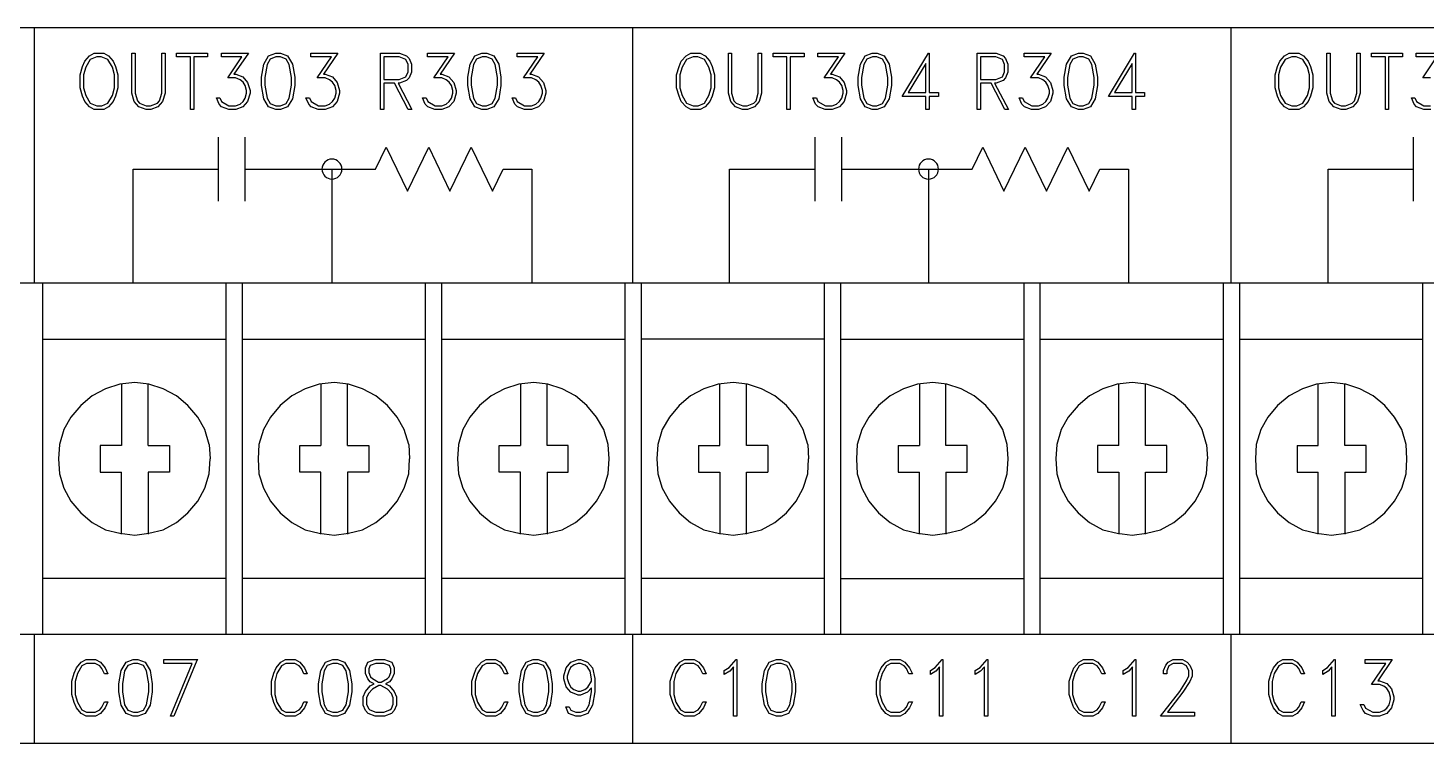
# Model space of a CAD drawing. Extents: x 3.4 to 20.6, y 5.2 to 12.5.
# Drawn here: x 6.324 to 8.953, y 7.528 to 8.871 of the extents above; entities that cross this region are included whole.
import ezdxf

# ---------------------------------------------------------------- set-up
doc = ezdxf.new("R2010")
doc.units = 0
doc.header["$MEASUREMENT"] = 0
doc.layers.get('0').update_dxf_attribs({"linetype": 'CONTINUOUS'})

msp = doc.modelspace()

# ---------------------------------------------------------------- linework, layer by layer
for points in [[(9.1059, 8.8712), (8.5867, 8.8712), (8.0674, 8.8712), (7.8098, 8.8712), (7.5545, 8.8712), (7.3024, 8.8712), (7.1778, 8.8712), (7.0543, 8.8712), (6.932, 8.8712), (6.811, 8.8712), (6.6913, 8.8712), (6.5732, 8.8712), (6.4566, 8.8712), (6.3417, 8.8712), (6.2286, 8.8712)], [(6.3362, 8.3917), (6.3362, 8.8712)], [(7.4612, 8.3917), (7.4612, 8.8712)], [(8.5862, 8.3917), (8.5862, 8.8712)], [(6.4933, 8.7584), (6.4888, 8.7433), (6.4845, 8.7331), (6.4756, 8.723), (6.4666, 8.7179), (6.4488, 8.7179), (6.4398, 8.723), (6.4309, 8.7331), (6.4266, 8.7433), (6.4222, 8.7584), (6.4222, 8.7834), (6.4266, 8.7985), (6.4309, 8.8087), (6.4398, 8.8188), (6.4488, 8.8239), (6.4666, 8.8239), (6.4756, 8.8188), (6.4845, 8.8087), (6.4888, 8.7985), (6.4933, 8.7834), (6.4933, 8.7584)], [(6.487, 8.7587), (6.487, 8.7831), (6.4829, 8.7975), (6.4744, 8.8119), (6.4619, 8.8168), (6.4535, 8.8168), (6.441, 8.8119), (6.4327, 8.7975), (6.4284, 8.7831), (6.4284, 8.7587), (6.4327, 8.7443), (6.441, 8.7299), (6.4535, 8.725), (6.463, 8.725), (6.4744, 8.7299), (6.4829, 8.7443), (6.487, 8.7587)], [(6.5819, 8.7485), (6.5774, 8.7332), (6.5684, 8.723), (6.5551, 8.7179), (6.5462, 8.7179), (6.5328, 8.723), (6.5238, 8.7332), (6.5194, 8.7485), (6.5194, 8.8239), (6.5256, 8.8239), (6.5256, 8.7488), (6.5299, 8.7344), (6.5338, 8.7299), (6.5464, 8.725), (6.5548, 8.725), (6.5674, 8.7299), (6.5714, 8.7344), (6.5756, 8.7488), (6.5756, 8.8239), (6.5819, 8.8239), (6.5819, 8.7485)], [(6.6617, 8.8168), (6.6358, 8.8168), (6.6358, 8.7179), (6.6295, 8.7179), (6.6295, 8.8168), (6.6035, 8.8168), (6.6035, 8.8239), (6.6617, 8.8239), (6.6617, 8.8168)], [(6.7416, 8.7485), (6.7372, 8.7332), (6.7281, 8.723), (6.7148, 8.7179), (6.7016, 8.7179), (6.6883, 8.723), (6.6835, 8.7282), (6.6785, 8.7399), (6.685, 8.7399), (6.6879, 8.733), (6.702, 8.725), (6.7146, 8.725), (6.7228, 8.7283), (6.7286, 8.7327), (6.7325, 8.7393), (6.7353, 8.7488), (6.7353, 8.7534), (6.7325, 8.7629), (6.7286, 8.7696), (6.7228, 8.7739), (6.7146, 8.7772), (6.6997, 8.7772), (6.7265, 8.8168), (6.6877, 8.8168), (6.6877, 8.8239), (6.7386, 8.8239), (6.7115, 8.7844), (6.7148, 8.7844), (6.7281, 8.7793), (6.7372, 8.769), (6.7416, 8.7537), (6.7416, 8.7485)], [(6.8258, 8.7633), (6.8215, 8.7383), (6.8124, 8.723), (6.799, 8.7179), (6.79, 8.7179), (6.7766, 8.723), (6.7676, 8.7383), (6.7632, 8.7633), (6.7632, 8.7785), (6.7676, 8.8034), (6.7766, 8.8188), (6.79, 8.8239), (6.799, 8.8239), (6.8124, 8.8188), (6.8215, 8.8034), (6.8258, 8.7785), (6.8258, 8.7633)], [(6.8195, 8.7636), (6.8195, 8.7781), (6.8151, 8.8026), (6.8093, 8.8126), (6.7987, 8.8168), (6.7903, 8.8168), (6.7797, 8.8126), (6.7739, 8.8026), (6.7695, 8.7781), (6.7695, 8.7636), (6.7739, 8.7392), (6.7797, 8.7292), (6.7903, 8.725), (6.7987, 8.725), (6.8093, 8.7292), (6.8151, 8.7392), (6.8195, 8.7636)], [(6.9099, 8.7485), (6.9055, 8.7332), (6.8965, 8.723), (6.8831, 8.7179), (6.8699, 8.7179), (6.8566, 8.723), (6.8519, 8.7282), (6.8468, 8.7399), (6.8533, 8.7399), (6.8563, 8.733), (6.8703, 8.725), (6.8829, 8.725), (6.8912, 8.7283), (6.897, 8.7327), (6.9008, 8.7393), (6.9037, 8.7488), (6.9037, 8.7534), (6.9008, 8.7629), (6.897, 8.7696), (6.8912, 8.7739), (6.8829, 8.7772), (6.868, 8.7772), (6.8948, 8.8168), (6.856, 8.8168), (6.856, 8.8239), (6.907, 8.8239), (6.8798, 8.7844), (6.8831, 8.7844), (6.8965, 8.7793), (6.9055, 8.769), (6.9099, 8.7537), (6.9099, 8.7485)], [(7.0458, 8.7179), (7.0391, 8.7179), (7.0132, 8.7673), (6.9931, 8.7673), (6.9931, 8.7179), (6.9869, 8.7179), (6.9869, 8.8239), (7.0226, 8.8239), (7.0359, 8.8188), (7.0406, 8.8137), (7.045, 8.8033), (7.045, 8.7879), (7.0406, 8.7776), (7.0359, 8.7724), (7.0226, 8.7673), (7.0199, 8.7673), (7.0458, 8.7179)], [(7.0388, 8.7885), (7.0388, 8.8027), (7.0347, 8.8119), (7.0223, 8.8168), (6.9931, 8.8168), (6.9931, 8.7745), (7.0223, 8.7745), (7.0347, 8.7793), (7.0388, 8.7885)], [(7.1292, 8.7485), (7.1248, 8.7332), (7.1157, 8.723), (7.1024, 8.7179), (7.0892, 8.7179), (7.0759, 8.723), (7.0712, 8.7282), (7.0661, 8.7399), (7.0726, 8.7399), (7.0756, 8.733), (7.0896, 8.725), (7.1022, 8.725), (7.1104, 8.7283), (7.1162, 8.7327), (7.1201, 8.7393), (7.1229, 8.7488), (7.1229, 8.7534), (7.1201, 8.7629), (7.1162, 8.7696), (7.1104, 8.7739), (7.1022, 8.7772), (7.0873, 8.7772), (7.1141, 8.8168), (7.0753, 8.8168), (7.0753, 8.8239), (7.1263, 8.8239), (7.0991, 8.7844), (7.1024, 8.7844), (7.1157, 8.7793), (7.1248, 8.769), (7.1292, 8.7537), (7.1292, 8.7485)], [(7.2134, 8.7633), (7.2091, 8.7383), (7.2, 8.723), (7.1866, 8.7179), (7.1777, 8.7179), (7.1642, 8.723), (7.1552, 8.7383), (7.1509, 8.7633), (7.1509, 8.7785), (7.1552, 8.8034), (7.1642, 8.8188), (7.1777, 8.8239), (7.1866, 8.8239), (7.2, 8.8188), (7.2091, 8.8034), (7.2134, 8.7785), (7.2134, 8.7633)], [(7.2071, 8.7636), (7.2071, 8.7781), (7.2028, 8.8026), (7.197, 8.8126), (7.1863, 8.8168), (7.178, 8.8168), (7.1673, 8.8126), (7.1615, 8.8026), (7.1571, 8.7781), (7.1571, 8.7636), (7.1615, 8.7392), (7.1673, 8.7292), (7.178, 8.725), (7.1863, 8.725), (7.197, 8.7292), (7.2028, 8.7392), (7.2071, 8.7636)], [(7.2976, 8.7485), (7.2931, 8.7332), (7.2841, 8.723), (7.2708, 8.7179), (7.2575, 8.7179), (7.2442, 8.723), (7.2395, 8.7282), (7.2344, 8.7399), (7.2409, 8.7399), (7.2439, 8.733), (7.2579, 8.725), (7.2705, 8.725), (7.2788, 8.7283), (7.2846, 8.7327), (7.2884, 8.7393), (7.2913, 8.7488), (7.2913, 8.7534), (7.2884, 8.7629), (7.2846, 8.7696), (7.2788, 8.7739), (7.2705, 8.7772), (7.2557, 8.7772), (7.2825, 8.8168), (7.2437, 8.8168), (7.2437, 8.8239), (7.2946, 8.8239), (7.2674, 8.7844), (7.2708, 8.7844), (7.2841, 8.7793), (7.2931, 8.769), (7.2976, 8.7537), (7.2976, 8.7485)], [(7.6148, 8.7584), (7.6103, 8.7433), (7.606, 8.7331), (7.5971, 8.723), (7.5881, 8.7179), (7.5703, 8.7179), (7.5613, 8.723), (7.5524, 8.7331), (7.5481, 8.7433), (7.5437, 8.7584), (7.5437, 8.7834), (7.5481, 8.7985), (7.5524, 8.8087), (7.5613, 8.8188), (7.5703, 8.8239), (7.5881, 8.8239), (7.5971, 8.8188), (7.606, 8.8087), (7.6103, 8.7985), (7.6148, 8.7834), (7.6148, 8.7584)], [(7.6085, 8.7587), (7.6085, 8.7831), (7.6044, 8.7975), (7.5959, 8.8119), (7.5834, 8.8168), (7.575, 8.8168), (7.5625, 8.8119), (7.5542, 8.7975), (7.5499, 8.7831), (7.5499, 8.7587), (7.5542, 8.7443), (7.5625, 8.7299), (7.575, 8.725), (7.5844, 8.725), (7.5959, 8.7299), (7.6044, 8.7443), (7.6085, 8.7587)], [(7.7034, 8.7485), (7.6989, 8.7332), (7.6899, 8.723), (7.6766, 8.7179), (7.6677, 8.7179), (7.6543, 8.723), (7.6453, 8.7332), (7.6409, 8.7485), (7.6409, 8.8239), (7.6471, 8.8239), (7.6471, 8.7488), (7.6514, 8.7344), (7.6553, 8.7299), (7.6679, 8.725), (7.6763, 8.725), (7.6889, 8.7299), (7.6929, 8.7344), (7.6971, 8.7488), (7.6971, 8.8239), (7.7034, 8.8239), (7.7034, 8.7485)], [(7.7832, 8.8168), (7.7572, 8.8168), (7.7572, 8.7179), (7.751, 8.7179), (7.751, 8.8168), (7.725, 8.8168), (7.725, 8.8239), (7.7832, 8.8239), (7.7832, 8.8168)], [(7.8631, 8.7485), (7.8587, 8.7332), (7.8496, 8.723), (7.8363, 8.7179), (7.8231, 8.7179), (7.8097, 8.723), (7.805, 8.7282), (7.8, 8.7399), (7.8065, 8.7399), (7.8094, 8.733), (7.8234, 8.725), (7.8361, 8.725), (7.8443, 8.7283), (7.8501, 8.7327), (7.854, 8.7393), (7.8568, 8.7488), (7.8568, 8.7534), (7.854, 8.7629), (7.8501, 8.7696), (7.8443, 8.7739), (7.8361, 8.7772), (7.8212, 8.7772), (7.848, 8.8168), (7.8092, 8.8168), (7.8092, 8.8239), (7.8601, 8.8239), (7.833, 8.7844), (7.8363, 8.7844), (7.8496, 8.7793), (7.8587, 8.769), (7.8631, 8.7537), (7.8631, 8.7485)], [(7.9473, 8.7633), (7.943, 8.7383), (7.9339, 8.723), (7.9205, 8.7179), (7.9115, 8.7179), (7.8981, 8.723), (7.8891, 8.7383), (7.8847, 8.7633), (7.8847, 8.7785), (7.8891, 8.8034), (7.8981, 8.8188), (7.9115, 8.8239), (7.9205, 8.8239), (7.9339, 8.8188), (7.943, 8.8034), (7.9473, 8.7785), (7.9473, 8.7633)], [(7.941, 8.7636), (7.941, 8.7781), (7.9366, 8.8026), (7.9308, 8.8126), (7.9202, 8.8168), (7.9118, 8.8168), (7.9012, 8.8126), (7.8954, 8.8026), (7.891, 8.7781), (7.891, 8.7636), (7.8954, 8.7392), (7.9012, 8.7292), (7.9118, 8.725), (7.9202, 8.725), (7.9308, 8.7292), (7.9366, 8.7392), (7.941, 8.7636)], [(8.0358, 8.7425), (8.0185, 8.7425), (8.0185, 8.7179), (8.0122, 8.7179), (8.0122, 8.7425), (7.9678, 8.7425), (8.0169, 8.8239), (8.0185, 8.8239), (8.0185, 8.7497), (8.0358, 8.7497), (8.0358, 8.7425)], [(8.1673, 8.7179), (8.1606, 8.7179), (8.1347, 8.7673), (8.1146, 8.7673), (8.1146, 8.7179), (8.1084, 8.7179), (8.1084, 8.8239), (8.1441, 8.8239), (8.1574, 8.8188), (8.1621, 8.8137), (8.1665, 8.8033), (8.1665, 8.7879), (8.1621, 8.7776), (8.1574, 8.7724), (8.1441, 8.7673), (8.1414, 8.7673), (8.1673, 8.7179)], [(8.1603, 8.7885), (8.1603, 8.8027), (8.1562, 8.8119), (8.1438, 8.8168), (8.1146, 8.8168), (8.1146, 8.7745), (8.1438, 8.7745), (8.1562, 8.7793), (8.1603, 8.7885)], [(8.2507, 8.7485), (8.2463, 8.7332), (8.2372, 8.723), (8.2239, 8.7179), (8.2107, 8.7179), (8.1974, 8.723), (8.1927, 8.7282), (8.1876, 8.7399), (8.1941, 8.7399), (8.1971, 8.733), (8.2111, 8.725), (8.2237, 8.725), (8.2319, 8.7283), (8.2377, 8.7327), (8.2416, 8.7393), (8.2444, 8.7488), (8.2444, 8.7534), (8.2416, 8.7629), (8.2377, 8.7696), (8.2319, 8.7739), (8.2237, 8.7772), (8.2088, 8.7772), (8.2356, 8.8168), (8.1968, 8.8168), (8.1968, 8.8239), (8.2477, 8.8239), (8.2206, 8.7844), (8.2239, 8.7844), (8.2372, 8.7793), (8.2463, 8.769), (8.2507, 8.7537), (8.2507, 8.7485)], [(8.3349, 8.7633), (8.3306, 8.7383), (8.3215, 8.723), (8.3081, 8.7179), (8.2992, 8.7179), (8.2857, 8.723), (8.2767, 8.7383), (8.2724, 8.7633), (8.2724, 8.7785), (8.2767, 8.8034), (8.2857, 8.8188), (8.2992, 8.8239), (8.3081, 8.8239), (8.3215, 8.8188), (8.3306, 8.8034), (8.3349, 8.7785), (8.3349, 8.7633)], [(8.3286, 8.7636), (8.3286, 8.7781), (8.3243, 8.8026), (8.3185, 8.8126), (8.3078, 8.8168), (8.2995, 8.8168), (8.2888, 8.8126), (8.283, 8.8026), (8.2786, 8.7781), (8.2786, 8.7636), (8.283, 8.7392), (8.2888, 8.7292), (8.2995, 8.725), (8.3078, 8.725), (8.3185, 8.7292), (8.3243, 8.7392), (8.3286, 8.7636)], [(8.4234, 8.7425), (8.4061, 8.7425), (8.4061, 8.7179), (8.3998, 8.7179), (8.3998, 8.7425), (8.3554, 8.7425), (8.4046, 8.8239), (8.4061, 8.8239), (8.4061, 8.7497), (8.4234, 8.7497), (8.4234, 8.7425)], [(8.7398, 8.7584), (8.7353, 8.7433), (8.731, 8.7331), (8.7221, 8.723), (8.7131, 8.7179), (8.6953, 8.7179), (8.6863, 8.723), (8.6774, 8.7331), (8.6731, 8.7433), (8.6687, 8.7584), (8.6687, 8.7834), (8.6731, 8.7985), (8.6774, 8.8087), (8.6863, 8.8188), (8.6953, 8.8239), (8.7131, 8.8239), (8.7221, 8.8188), (8.731, 8.8087), (8.7353, 8.7985), (8.7398, 8.7834), (8.7398, 8.7584)], [(8.7335, 8.7587), (8.7335, 8.7831), (8.7294, 8.7975), (8.7209, 8.8119), (8.7084, 8.8168), (8.7, 8.8168), (8.6875, 8.8119), (8.6792, 8.7975), (8.6749, 8.7831), (8.6749, 8.7587), (8.6792, 8.7443), (8.6875, 8.7299), (8.7, 8.725), (8.7094, 8.725), (8.7209, 8.7299), (8.7294, 8.7443), (8.7335, 8.7587)], [(8.8284, 8.7485), (8.8239, 8.7332), (8.8149, 8.723), (8.8016, 8.7179), (8.7927, 8.7179), (8.7793, 8.723), (8.7703, 8.7332), (8.7659, 8.7485), (8.7659, 8.8239), (8.7721, 8.8239), (8.7721, 8.7488), (8.7764, 8.7344), (8.7803, 8.7299), (8.7929, 8.725), (8.8013, 8.725), (8.8139, 8.7299), (8.8179, 8.7344), (8.8221, 8.7488), (8.8221, 8.8239), (8.8284, 8.8239), (8.8284, 8.7485)], [(8.9082, 8.8168), (8.8822, 8.8168), (8.8822, 8.7179), (8.876, 8.7179), (8.876, 8.8168), (8.85, 8.8168), (8.85, 8.8239), (8.9082, 8.8239), (8.9082, 8.8168)], [(8.9611, 8.7772), (8.9462, 8.7772), (8.973, 8.8168), (8.9342, 8.8168), (8.9342, 8.8239), (8.9851, 8.8239)], [(8.0122, 8.7497), (8.0122, 8.8042), (7.979, 8.7497), (8.0122, 8.7497)], [(8.3998, 8.7497), (8.3998, 8.8042), (8.3667, 8.7497), (8.3998, 8.7497)], [(8.9613, 8.7179), (8.9481, 8.7179), (8.9347, 8.723), (8.93, 8.7282), (8.925, 8.7399), (8.9315, 8.7399), (8.9344, 8.733), (8.9484, 8.725), (8.9611, 8.725)], [(6.6819, 8.666), (6.6819, 8.546)], [(6.7319, 8.666), (6.7319, 8.546)], [(6.7319, 8.606), (6.9775, 8.606), (6.9975, 8.6473), (7.0375, 8.5648), (7.0775, 8.6473), (7.1175, 8.5648), (7.1575, 8.6473), (7.1975, 8.5648), (7.2175, 8.606), (7.2717, 8.606), (7.2717, 8.3917)], [(7.8034, 8.666), (7.8034, 8.546)], [(7.8534, 8.666), (7.8534, 8.546)], [(7.8534, 8.606), (8.099, 8.606), (8.119, 8.6473), (8.159, 8.5648), (8.199, 8.6473), (8.239, 8.5648), (8.279, 8.6473), (8.319, 8.5648), (8.339, 8.606), (8.3932, 8.606), (8.3932, 8.3917)], [(8.9284, 8.666), (8.9284, 8.546)], [(6.5217, 8.3917), (6.5217, 8.606), (6.6819, 8.606)], [(6.8957, 8.606), (6.8957, 8.3917)], [(7.6432, 8.3917), (7.6432, 8.606), (7.8034, 8.606)], [(8.0171, 8.606), (8.0171, 8.3917)], [(8.7682, 8.3917), (8.7682, 8.606), (8.9284, 8.606)], [(13.4617, 7.7317), (13.4617, 8.3917), (3.7117, 8.3917), (3.7117, 7.7317)], [(6.3517, 8.3917), (6.3517, 7.7317)], [(6.6967, 7.7317), (6.6967, 8.3917)], [(6.7267, 8.3917), (6.7267, 7.7317)], [(7.0717, 7.7317), (7.0717, 8.3917)], [(7.1017, 8.3917), (7.1017, 7.7317)], [(7.4467, 7.7317), (7.4467, 8.3917)], [(7.4767, 8.3917), (7.4767, 7.7317)], [(7.8217, 7.7317), (7.8217, 8.3917)], [(7.8517, 8.3917), (7.8517, 7.7317)], [(8.1967, 7.7317), (8.1967, 8.3917)], [(8.2267, 8.3917), (8.2267, 7.7317)], [(8.5717, 7.7317), (8.5717, 8.3917)], [(8.6017, 8.3917), (8.6017, 7.7317)], [(8.9467, 7.7317), (8.9467, 8.3917)], [(6.3517, 8.2867), (6.6967, 8.2867)], [(6.7267, 8.2867), (7.0717, 8.2867)], [(7.1017, 8.2867), (7.4467, 8.2867)], [(7.8217, 8.2867), (7.4767, 8.2867)], [(7.8517, 8.2867), (8.1967, 8.2867)], [(8.2267, 8.2867), (8.5717, 8.2867)], [(8.6017, 8.2867), (8.9467, 8.2867)], [(6.665, 8.0883), (6.6567, 8.1167), (6.6433, 8.14), (6.625, 8.1617), (6.6033, 8.18), (6.5783, 8.1933), (6.5517, 8.2017), (6.525, 8.205), (6.4967, 8.2017), (6.47, 8.1933), (6.445, 8.18), (6.4233, 8.1617), (6.405, 8.14), (6.3917, 8.1167), (6.3833, 8.0883), (6.3817, 8.0617), (6.3833, 8.0333), (6.3917, 8.0067), (6.405, 7.9817), (6.4233, 7.96), (6.445, 7.9417), (6.47, 7.9283), (6.4967, 7.9217), (6.525, 7.9183), (6.5517, 7.9217), (6.5783, 7.9283), (6.6033, 7.9417), (6.625, 7.96), (6.6433, 7.9817), (6.6567, 8.0067), (6.665, 8.0333), (6.6667, 8.0617)], [(6.5, 8.2017), (6.5, 8.0867)], [(6.55, 8.0867), (6.55, 8.2017)], [(7.04, 8.0883), (7.0317, 8.1167), (7.0183, 8.14), (7, 8.1617), (6.9783, 8.18), (6.9533, 8.1933), (6.9267, 8.2017), (6.9, 8.205), (6.8717, 8.2017), (6.845, 8.1933), (6.82, 8.18), (6.7983, 8.1617), (6.78, 8.14), (6.7667, 8.1167), (6.7583, 8.0883), (6.7567, 8.0617), (6.7583, 8.0333), (6.7667, 8.0067), (6.78, 7.9817), (6.7983, 7.96), (6.82, 7.9417), (6.845, 7.9283), (6.8717, 7.9217), (6.9, 7.9183), (6.9267, 7.9217), (6.9533, 7.9283), (6.9783, 7.9417), (7, 7.96), (7.0183, 7.9817), (7.0317, 8.0067), (7.04, 8.0333), (7.0417, 8.0617)], [(6.875, 8.2017), (6.875, 8.0867)], [(6.925, 8.0867), (6.925, 8.2017)], [(7.4167, 8.0617), (7.415, 8.0883), (7.4067, 8.1167), (7.3933, 8.14), (7.375, 8.1617), (7.3533, 8.18), (7.3283, 8.1933), (7.3017, 8.2017), (7.275, 8.205), (7.2467, 8.2017), (7.22, 8.1933), (7.195, 8.18), (7.1733, 8.1617), (7.155, 8.14), (7.1417, 8.1167), (7.1333, 8.0883), (7.1317, 8.0617), (7.1333, 8.0333), (7.1417, 8.0067), (7.155, 7.9817), (7.1733, 7.96), (7.195, 7.9417), (7.22, 7.9283), (7.2467, 7.9217), (7.275, 7.9183), (7.3017, 7.9217), (7.3283, 7.9283), (7.3533, 7.9417), (7.375, 7.96), (7.3933, 7.9817), (7.4067, 8.0067), (7.415, 8.0333), (7.4167, 8.0617)], [(7.25, 8.2017), (7.25, 8.0867)], [(7.3, 8.0367), (7.34, 8.0367), (7.34, 8.0867), (7.3, 8.0867), (7.3, 8.2017)], [(7.79, 8.0883), (7.7817, 8.1167), (7.7683, 8.14), (7.75, 8.1617), (7.7283, 8.18), (7.7033, 8.1933), (7.6767, 8.2017), (7.65, 8.205), (7.6217, 8.2017), (7.595, 8.1933), (7.57, 8.18), (7.5483, 8.1617), (7.53, 8.14), (7.5167, 8.1167), (7.5083, 8.0883), (7.5067, 8.0617), (7.5083, 8.0333), (7.5167, 8.0067), (7.53, 7.9817), (7.5483, 7.96), (7.57, 7.9417), (7.595, 7.9283), (7.6217, 7.9217), (7.65, 7.9183), (7.6767, 7.9217), (7.7033, 7.9283), (7.7283, 7.9417), (7.75, 7.96), (7.7683, 7.9817), (7.7817, 8.0067), (7.79, 8.0333), (7.7917, 8.0617)], [(7.625, 8.0867), (7.625, 8.2017)], [(7.715, 8.0867), (7.675, 8.0867), (7.675, 8.2017)], [(8.1667, 8.0617), (8.165, 8.0883), (8.1567, 8.1167), (8.1433, 8.14), (8.125, 8.1617), (8.1033, 8.18), (8.0783, 8.1933), (8.0517, 8.2017), (8.025, 8.205), (7.9967, 8.2017), (7.97, 8.1933), (7.945, 8.18), (7.9233, 8.1617), (7.905, 8.14), (7.8917, 8.1167), (7.8833, 8.0883), (7.8817, 8.0617), (7.8833, 8.0333), (7.8917, 8.0067), (7.905, 7.9817), (7.9233, 7.96), (7.945, 7.9417), (7.97, 7.9283), (7.9967, 7.9217), (8.025, 7.9183), (8.0517, 7.9217), (8.0783, 7.9283), (8.1033, 7.9417), (8.125, 7.96), (8.1433, 7.9817), (8.1567, 8.0067), (8.165, 8.0333)], [(8, 8.2017), (8, 8.0867)], [(8.05, 8.0367), (8.09, 8.0367), (8.09, 8.0867), (8.05, 8.0867), (8.05, 8.2017)], [(8.54, 8.0883), (8.5317, 8.1167), (8.5183, 8.14), (8.5, 8.1617), (8.4783, 8.18), (8.4533, 8.1933), (8.4267, 8.2017), (8.4, 8.205), (8.3717, 8.2017), (8.345, 8.1933), (8.32, 8.18), (8.2983, 8.1617), (8.28, 8.14), (8.2667, 8.1167), (8.2583, 8.0883), (8.2567, 8.0617), (8.2583, 8.0333), (8.2667, 8.0067), (8.28, 7.9817), (8.2983, 7.96), (8.32, 7.9417), (8.345, 7.9283), (8.3717, 7.9217), (8.4, 7.9183), (8.4267, 7.9217), (8.4533, 7.9283), (8.4783, 7.9417), (8.5, 7.96), (8.5183, 7.9817), (8.5317, 8.0067), (8.54, 8.0333), (8.5417, 8.0617)], [(8.375, 8.0867), (8.375, 8.2017)], [(8.425, 8.0367), (8.465, 8.0367), (8.465, 8.0867), (8.425, 8.0867), (8.425, 8.2017)], [(8.9167, 8.0617), (8.915, 8.0883), (8.9067, 8.1167), (8.8933, 8.14), (8.875, 8.1617), (8.8533, 8.18), (8.8283, 8.1933), (8.8017, 8.2017), (8.775, 8.205), (8.7467, 8.2017), (8.72, 8.1933), (8.695, 8.18), (8.6733, 8.1617), (8.655, 8.14), (8.6417, 8.1167), (8.6333, 8.0883), (8.6317, 8.0617), (8.6333, 8.0333), (8.6417, 8.0067), (8.655, 7.9817), (8.6733, 7.96), (8.695, 7.9417), (8.72, 7.9283), (8.7467, 7.9217), (8.775, 7.9183), (8.8017, 7.9217), (8.8283, 7.9283), (8.8533, 7.9417), (8.875, 7.96), (8.8933, 7.9817), (8.9067, 8.0067), (8.915, 8.0333), (8.9167, 8.0617)], [(8.75, 8.0867), (8.75, 8.2017)], [(8.8, 8.0367), (8.84, 8.0367), (8.84, 8.0867), (8.8, 8.0867), (8.8, 8.2017)], [(6.5, 8.0867), (6.46, 8.0867)], [(6.46, 8.0867), (6.46, 8.0367)], [(6.55, 8.0867), (6.59, 8.0867)], [(6.59, 8.0867), (6.59, 8.0367)], [(6.665, 8.0883), (6.6667, 8.0617)], [(6.835, 8.0367), (6.835, 8.0867), (6.875, 8.0867)], [(6.925, 8.0867), (6.965, 8.0867)], [(6.965, 8.0867), (6.965, 8.0367)], [(7.04, 8.0883), (7.0417, 8.0617)], [(7.25, 8.0367), (7.21, 8.0367), (7.21, 8.0867)], [(7.21, 8.0867), (7.25, 8.0867)], [(7.585, 8.0867), (7.585, 8.0367), (7.625, 8.0367)], [(7.585, 8.0867), (7.625, 8.0867)], [(7.715, 8.0867), (7.715, 8.0367)], [(7.79, 8.0883), (7.7917, 8.0617)], [(7.96, 8.0867), (7.96, 8.0367), (8, 8.0367)], [(7.96, 8.0867), (8, 8.0867)], [(8.375, 8.0867), (8.335, 8.0867), (8.335, 8.0367), (8.375, 8.0367)], [(8.54, 8.0883), (8.5417, 8.0617)], [(8.71, 8.0867), (8.71, 8.0367), (8.75, 8.0367)], [(8.71, 8.0867), (8.75, 8.0867)], [(8.165, 8.0333), (8.1667, 8.0617)], [(6.46, 8.0367), (6.5, 8.0367)], [(6.5, 7.92), (6.5, 8.0367)], [(6.59, 8.0367), (6.55, 8.0367)], [(6.55, 8.0367), (6.55, 7.92)], [(6.875, 8.0367), (6.835, 8.0367)], [(6.875, 7.92), (6.875, 8.0367)], [(6.965, 8.0367), (6.925, 8.0367)], [(6.925, 8.0367), (6.925, 7.92)], [(7.25, 7.92), (7.25, 8.0367)], [(7.3, 8.0367), (7.3, 7.92)], [(7.625, 8.0367), (7.625, 7.92)], [(7.675, 7.92), (7.675, 8.0367)], [(7.675, 8.0367), (7.715, 8.0367)], [(8, 7.92), (8, 8.0367)], [(8.05, 8.0367), (8.05, 7.92)], [(8.375, 8.0367), (8.375, 7.92)], [(8.425, 7.92), (8.425, 8.0367)], [(8.75, 7.92), (8.75, 8.0367)], [(8.8, 8.0367), (8.8, 7.92)], [(6.6967, 7.8367), (6.3517, 7.8367)], [(7.0717, 7.8367), (6.7267, 7.8367)], [(7.4467, 7.8367), (7.1017, 7.8367)], [(7.8217, 7.8367), (7.4767, 7.8367)], [(7.8517, 7.8367), (8.1967, 7.8367)], [(8.5717, 7.8367), (8.2267, 7.8367)], [(8.9467, 7.8367), (8.6017, 7.8367)], [(13.4617, 7.7317), (3.7117, 7.7317)], [(6.3362, 7.5275), (6.3362, 7.7317)], [(7.4612, 7.5275), (7.4612, 7.7317)], [(8.5862, 7.5275), (8.5862, 7.7317)], [(6.4743, 7.6052), (6.4692, 7.5934), (6.4603, 7.5833), (6.4513, 7.5782), (6.4335, 7.5782), (6.4245, 7.5833), (6.4156, 7.5934), (6.4113, 7.6036), (6.4068, 7.6187), (6.4068, 7.6437), (6.4113, 7.6588), (6.4156, 7.669), (6.4245, 7.6792), (6.4335, 7.6843), (6.4513, 7.6843), (6.4603, 7.6792), (6.4692, 7.669), (6.4743, 7.6573), (6.4678, 7.6573), (6.4632, 7.6676), (6.4591, 7.6723), (6.4508, 7.6771), (6.434, 7.6771), (6.4257, 7.6724), (6.4173, 7.6579), (6.4131, 7.6434), (6.4131, 7.619), (6.4173, 7.6046), (6.4257, 7.5901), (6.434, 7.5854), (6.4508, 7.5854), (6.4591, 7.5902), (6.4632, 7.5949), (6.4678, 7.6052), (6.4743, 7.6052)], [(6.5578, 7.6236), (6.5536, 7.5987), (6.5445, 7.5833), (6.531, 7.5782), (6.5221, 7.5782), (6.5087, 7.5833), (6.4997, 7.5987), (6.4953, 7.6236), (6.4953, 7.6388), (6.4997, 7.6638), (6.5087, 7.6792), (6.5221, 7.6843), (6.531, 7.6843), (6.5445, 7.6792), (6.5536, 7.6638), (6.5578, 7.6388), (6.5578, 7.6236)], [(6.5516, 7.624), (6.5516, 7.6385), (6.5472, 7.663), (6.5414, 7.6729), (6.5308, 7.6771), (6.5224, 7.6771), (6.5117, 7.6729), (6.5059, 7.663), (6.5016, 7.6385), (6.5016, 7.624), (6.5059, 7.5995), (6.5117, 7.5895), (6.5224, 7.5854), (6.5308, 7.5854), (6.5414, 7.5895), (6.5472, 7.5995), (6.5516, 7.624)], [(6.6434, 7.6843), (6.6419, 7.6824), (6.5984, 7.5782), (6.5919, 7.5782), (6.6331, 7.6771), (6.5795, 7.6771), (6.5795, 7.6843), (6.6434, 7.6843)], [(6.8493, 7.6052), (6.8442, 7.5934), (6.8353, 7.5833), (6.8263, 7.5782), (6.8085, 7.5782), (6.7995, 7.5833), (6.7906, 7.5934), (6.7863, 7.6036), (6.7818, 7.6187), (6.7818, 7.6437), (6.7863, 7.6588), (6.7906, 7.669), (6.7995, 7.6792), (6.8085, 7.6843), (6.8263, 7.6843), (6.8353, 7.6792), (6.8442, 7.669), (6.8493, 7.6573), (6.8428, 7.6573), (6.8382, 7.6676), (6.8341, 7.6723), (6.8258, 7.6771), (6.809, 7.6771), (6.8007, 7.6724), (6.7923, 7.6579), (6.7881, 7.6434), (6.7881, 7.619), (6.7923, 7.6046), (6.8007, 7.5901), (6.809, 7.5854), (6.8258, 7.5854), (6.8341, 7.5902), (6.8382, 7.5949), (6.8428, 7.6052), (6.8493, 7.6052)], [(6.9328, 7.6236), (6.9286, 7.5987), (6.9195, 7.5833), (6.906, 7.5782), (6.8971, 7.5782), (6.8837, 7.5833), (6.8747, 7.5987), (6.8703, 7.6236), (6.8703, 7.6388), (6.8747, 7.6638), (6.8837, 7.6792), (6.8971, 7.6843), (6.906, 7.6843), (6.9195, 7.6792), (6.9286, 7.6638), (6.9328, 7.6388), (6.9328, 7.6236)], [(6.9266, 7.624), (6.9266, 7.6385), (6.9222, 7.663), (6.9164, 7.6729), (6.9058, 7.6771), (6.8974, 7.6771), (6.8867, 7.6729), (6.8809, 7.663), (6.8766, 7.6385), (6.8766, 7.624), (6.8809, 7.5995), (6.8867, 7.5895), (6.8974, 7.5854), (6.9058, 7.5854), (6.9164, 7.5895), (6.9222, 7.5995), (6.9266, 7.624)], [(7.017, 7.5988), (7.0126, 7.5885), (7.0079, 7.5833), (6.9946, 7.5782), (6.977, 7.5782), (6.9637, 7.5833), (6.959, 7.5885), (6.9545, 7.5988), (6.9545, 7.6142), (6.959, 7.6245), (6.9678, 7.6347), (6.9749, 7.6387), (6.9678, 7.6426), (6.9632, 7.6479), (6.9588, 7.6581), (6.9588, 7.6686), (6.9634, 7.6792), (6.977, 7.6843), (6.9946, 7.6843), (7.0081, 7.6792), (7.0127, 7.6686), (7.0127, 7.6581), (7.0083, 7.6479), (7.0037, 7.6426), (6.9966, 7.6387), (7.0037, 7.6347), (7.0126, 7.6245), (7.017, 7.6142), (7.017, 7.5988)], [(7.0064, 7.6598), (7.0064, 7.6669), (7.0037, 7.6732), (6.9935, 7.6771), (6.978, 7.6771), (6.9678, 7.6732), (6.9651, 7.6669), (6.9651, 7.6598), (6.9684, 7.6521), (6.9716, 7.6485), (6.9832, 7.642), (6.9883, 7.642), (7, 7.6485), (7.0031, 7.6521), (7.0064, 7.6598)], [(7.2264, 7.6052), (7.2213, 7.5934), (7.2124, 7.5833), (7.2034, 7.5782), (7.1856, 7.5782), (7.1766, 7.5833), (7.1676, 7.5934), (7.1634, 7.6036), (7.1589, 7.6187), (7.1589, 7.6437), (7.1634, 7.6588), (7.1676, 7.669), (7.1766, 7.6792), (7.1856, 7.6843), (7.2034, 7.6843), (7.2124, 7.6792), (7.2213, 7.669), (7.2264, 7.6573), (7.2198, 7.6573), (7.2153, 7.6676), (7.2111, 7.6723), (7.2029, 7.6771), (7.1861, 7.6771), (7.1778, 7.6724), (7.1694, 7.6579), (7.1652, 7.6434), (7.1652, 7.619), (7.1694, 7.6046), (7.1778, 7.5901), (7.1861, 7.5854), (7.2029, 7.5854), (7.2111, 7.5902), (7.2153, 7.5949), (7.2198, 7.6052), (7.2264, 7.6052)], [(7.3099, 7.6236), (7.3056, 7.5987), (7.2966, 7.5833), (7.2831, 7.5782), (7.2742, 7.5782), (7.2607, 7.5833), (7.2517, 7.5987), (7.2474, 7.6236), (7.2474, 7.6388), (7.2517, 7.6638), (7.2607, 7.6792), (7.2742, 7.6843), (7.2831, 7.6843), (7.2966, 7.6792), (7.3056, 7.6638), (7.3099, 7.6388), (7.3099, 7.6236)], [(7.3036, 7.624), (7.3036, 7.6385), (7.2993, 7.663), (7.2935, 7.6729), (7.2829, 7.6771), (7.2745, 7.6771), (7.2638, 7.6729), (7.258, 7.663), (7.2537, 7.6385), (7.2537, 7.624), (7.258, 7.5995), (7.2638, 7.5895), (7.2745, 7.5854), (7.2829, 7.5854), (7.2935, 7.5895), (7.2993, 7.5995), (7.3036, 7.624)], [(7.3897, 7.6236), (7.3854, 7.5987), (7.3764, 7.5833), (7.3629, 7.5782), (7.3541, 7.5782), (7.3404, 7.5833), (7.3353, 7.5953), (7.3418, 7.5953), (7.3445, 7.5892), (7.3543, 7.5854), (7.3627, 7.5854), (7.3733, 7.5895), (7.3792, 7.5995), (7.3835, 7.624), (7.3835, 7.631), (7.3763, 7.6228), (7.3629, 7.6177), (7.3584, 7.6177), (7.345, 7.6228), (7.336, 7.6332), (7.3316, 7.6484), (7.3316, 7.6536), (7.336, 7.6689), (7.345, 7.6792), (7.3584, 7.6843), (7.3629, 7.6843), (7.3763, 7.6792), (7.3853, 7.6689), (7.3897, 7.6487), (7.3897, 7.6236)], [(7.3835, 7.6439), (7.3835, 7.6484), (7.381, 7.6623), (7.3763, 7.6703), (7.3718, 7.6736), (7.3627, 7.6771), (7.3587, 7.6771), (7.3511, 7.6743), (7.3444, 7.6693), (7.3407, 7.6628), (7.3378, 7.6534), (7.3378, 7.6487), (7.3407, 7.6392), (7.3445, 7.6325), (7.3503, 7.6282), (7.3587, 7.6249), (7.3627, 7.6249), (7.371, 7.6282), (7.3768, 7.6325), (7.3835, 7.6439)], [(7.5993, 7.6052), (7.5942, 7.5934), (7.5853, 7.5833), (7.5763, 7.5782), (7.5585, 7.5782), (7.5495, 7.5833), (7.5406, 7.5934), (7.5363, 7.6036), (7.5318, 7.6187), (7.5318, 7.6437), (7.5363, 7.6588), (7.5406, 7.669), (7.5495, 7.6792), (7.5585, 7.6843), (7.5763, 7.6843), (7.5853, 7.6792), (7.5942, 7.669), (7.5993, 7.6573), (7.5928, 7.6573), (7.5882, 7.6676), (7.5841, 7.6723), (7.5758, 7.6771), (7.559, 7.6771), (7.5507, 7.6724), (7.5423, 7.6579), (7.5381, 7.6434), (7.5381, 7.619), (7.5423, 7.6046), (7.5507, 7.5901), (7.559, 7.5854), (7.5758, 7.5854), (7.5841, 7.5902), (7.5882, 7.5949), (7.5928, 7.6052), (7.5993, 7.6052)], [(7.6569, 7.5782), (7.6506, 7.5782), (7.6506, 7.6705), (7.6436, 7.6624), (7.6333, 7.6566), (7.6333, 7.6641), (7.6423, 7.6693), (7.6556, 7.6843), (7.6569, 7.6843), (7.6569, 7.5782)], [(7.767, 7.6236), (7.7627, 7.5987), (7.7537, 7.5833), (7.7402, 7.5782), (7.7313, 7.5782), (7.7178, 7.5833), (7.7088, 7.5987), (7.7045, 7.6236), (7.7045, 7.6388), (7.7088, 7.6638), (7.7178, 7.6792), (7.7313, 7.6843), (7.7402, 7.6843), (7.7537, 7.6792), (7.7627, 7.6638), (7.767, 7.6388), (7.767, 7.6236)], [(7.7607, 7.624), (7.7607, 7.6385), (7.7564, 7.663), (7.7506, 7.6729), (7.74, 7.6771), (7.7316, 7.6771), (7.7209, 7.6729), (7.7151, 7.663), (7.7108, 7.6385), (7.7108, 7.624), (7.7151, 7.5995), (7.7209, 7.5895), (7.7316, 7.5854), (7.74, 7.5854), (7.7506, 7.5895), (7.7564, 7.5995), (7.7607, 7.624)], [(7.9868, 7.6052), (7.9817, 7.5934), (7.9728, 7.5833), (7.9638, 7.5782), (7.946, 7.5782), (7.937, 7.5833), (7.9281, 7.5934), (7.9238, 7.6036), (7.9193, 7.6187), (7.9193, 7.6437), (7.9238, 7.6588), (7.9281, 7.669), (7.937, 7.6792), (7.946, 7.6843), (7.9638, 7.6843), (7.9728, 7.6792), (7.9817, 7.669), (7.9868, 7.6573), (7.9803, 7.6573), (7.9757, 7.6676), (7.9716, 7.6723), (7.9633, 7.6771), (7.9465, 7.6771), (7.9382, 7.6724), (7.9298, 7.6579), (7.9256, 7.6434), (7.9256, 7.619), (7.9298, 7.6046), (7.9382, 7.5901), (7.9465, 7.5854), (7.9633, 7.5854), (7.9716, 7.5902), (7.9757, 7.5949), (7.9803, 7.6052), (7.9868, 7.6052)], [(8.0444, 7.5782), (8.0381, 7.5782), (8.0381, 7.6705), (8.0311, 7.6624), (8.0208, 7.6566), (8.0208, 7.6641), (8.0298, 7.6693), (8.0431, 7.6843), (8.0444, 7.6843), (8.0444, 7.5782)], [(8.1286, 7.5782), (8.1223, 7.5782), (8.1223, 7.6705), (8.1152, 7.6624), (8.105, 7.6566), (8.105, 7.6641), (8.114, 7.6693), (8.1272, 7.6843), (8.1286, 7.6843), (8.1286, 7.5782)], [(8.3493, 7.6052), (8.3442, 7.5934), (8.3353, 7.5833), (8.3263, 7.5782), (8.3085, 7.5782), (8.2995, 7.5833), (8.2906, 7.5934), (8.2863, 7.6036), (8.2818, 7.6187), (8.2818, 7.6437), (8.2863, 7.6588), (8.2906, 7.669), (8.2995, 7.6792), (8.3085, 7.6843), (8.3263, 7.6843), (8.3353, 7.6792), (8.3442, 7.669), (8.3493, 7.6573), (8.3428, 7.6573), (8.3382, 7.6676), (8.3341, 7.6723), (8.3258, 7.6771), (8.309, 7.6771), (8.3007, 7.6724), (8.2923, 7.6579), (8.2881, 7.6434), (8.2881, 7.619), (8.2923, 7.6046), (8.3007, 7.5901), (8.309, 7.5854), (8.3258, 7.5854), (8.3341, 7.5902), (8.3382, 7.5949), (8.3428, 7.6052), (8.3493, 7.6052)], [(8.4069, 7.5782), (8.4006, 7.5782), (8.4006, 7.6705), (8.3936, 7.6624), (8.3833, 7.6566), (8.3833, 7.6641), (8.3923, 7.6693), (8.4056, 7.6843), (8.4069, 7.6843), (8.4069, 7.5782)], [(8.517, 7.5782), (8.4533, 7.5782), (8.4894, 7.6245), (8.5022, 7.6441), (8.5064, 7.6538), (8.5064, 7.6631), (8.5023, 7.6724), (8.4941, 7.6771), (8.4774, 7.6771), (8.4692, 7.6724), (8.4651, 7.6631), (8.4651, 7.6573), (8.4588, 7.6573), (8.4588, 7.6636), (8.4632, 7.674), (8.4678, 7.6792), (8.4769, 7.6843), (8.4947, 7.6843), (8.5037, 7.6792), (8.5083, 7.674), (8.5127, 7.6636), (8.5127, 7.6532), (8.5083, 7.643), (8.4952, 7.6231), (8.4664, 7.5854), (8.517, 7.5854), (8.517, 7.5782)], [(8.7243, 7.6052), (8.7192, 7.5934), (8.7103, 7.5833), (8.7013, 7.5782), (8.6835, 7.5782), (8.6745, 7.5833), (8.6656, 7.5934), (8.6613, 7.6036), (8.6568, 7.6187), (8.6568, 7.6437), (8.6613, 7.6588), (8.6656, 7.669), (8.6745, 7.6792), (8.6835, 7.6843), (8.7013, 7.6843), (8.7103, 7.6792), (8.7192, 7.669), (8.7243, 7.6573), (8.7178, 7.6573), (8.7132, 7.6676), (8.7091, 7.6723), (8.7008, 7.6771), (8.684, 7.6771), (8.6757, 7.6724), (8.6673, 7.6579), (8.6631, 7.6434), (8.6631, 7.619), (8.6673, 7.6046), (8.6757, 7.5901), (8.684, 7.5854), (8.7008, 7.5854), (8.7091, 7.5902), (8.7132, 7.5949), (8.7178, 7.6052), (8.7243, 7.6052)], [(8.7819, 7.5782), (8.7756, 7.5782), (8.7756, 7.6705), (8.7686, 7.6624), (8.7583, 7.6566), (8.7583, 7.6641), (8.7673, 7.6693), (8.7806, 7.6843), (8.7819, 7.6843), (8.7819, 7.5782)], [(8.892, 7.6088), (8.8876, 7.5936), (8.8785, 7.5833), (8.8652, 7.5782), (8.852, 7.5782), (8.8387, 7.5833), (8.834, 7.5885), (8.8289, 7.6002), (8.8354, 7.6002), (8.8384, 7.5933), (8.8524, 7.5854), (8.865, 7.5854), (8.8732, 7.5887), (8.879, 7.593), (8.8829, 7.5996), (8.8857, 7.6092), (8.8857, 7.6138), (8.8829, 7.6232), (8.879, 7.6299), (8.8732, 7.6343), (8.865, 7.6375), (8.8501, 7.6375), (8.8769, 7.6771), (8.8381, 7.6771), (8.8381, 7.6843), (8.8891, 7.6843), (8.8619, 7.6447), (8.8652, 7.6447), (8.8785, 7.6396), (8.8876, 7.6293), (8.892, 7.6141), (8.892, 7.6088)], [(7.0107, 7.6005), (7.0107, 7.6125), (7.0074, 7.6203), (7, 7.6287), (6.9876, 7.6357), (6.9839, 7.6357), (6.9716, 7.6287), (6.9641, 7.6203), (6.9608, 7.6125), (6.9608, 7.6005), (6.9641, 7.5927), (6.967, 7.5896), (6.978, 7.5854), (6.9935, 7.5854), (7.0045, 7.5896), (7.0074, 7.5927), (7.0107, 7.6005)], [(6.2286, 7.5275), (6.3417, 7.5275), (6.4566, 7.5275), (6.5732, 7.5275), (6.6913, 7.5275), (6.811, 7.5275), (6.932, 7.5275), (7.0543, 7.5275), (7.1778, 7.5275), (7.3024, 7.5275), (7.5545, 7.5275), (7.8098, 7.5275), (8.0674, 7.5275), (8.5867, 7.5275), (9.1059, 7.5275)]]:
    msp.add_lwpolyline(points)
for points in [[(6.8769, 8.606), (6.8773, 8.6023), (6.8784, 8.5987), (6.8801, 8.5955), (6.8824, 8.5928), (6.8852, 8.5905), (6.8884, 8.5888), (6.8919, 8.5877), (6.8957, 8.5873), (6.8994, 8.5877), (6.903, 8.5888), (6.9061, 8.5905), (6.9089, 8.5928), (6.9112, 8.5955), (6.9129, 8.5987), (6.914, 8.6023), (6.9144, 8.606), (6.914, 8.6098), (6.9129, 8.6133), (6.9112, 8.6165), (6.9089, 8.6193), (6.9061, 8.6216), (6.903, 8.6233), (6.8994, 8.6244), (6.8957, 8.6248), (6.8919, 8.6244), (6.8884, 8.6233), (6.8852, 8.6216), (6.8824, 8.6193), (6.8801, 8.6165), (6.8784, 8.6133), (6.8773, 8.6098)], [(7.9984, 8.606), (7.9988, 8.6023), (7.9999, 8.5987), (8.0016, 8.5955), (8.0039, 8.5928), (8.0067, 8.5905), (8.0098, 8.5888), (8.0134, 8.5877), (8.0171, 8.5873), (8.0209, 8.5877), (8.0244, 8.5888), (8.0276, 8.5905), (8.0304, 8.5928), (8.0327, 8.5955), (8.0344, 8.5987), (8.0355, 8.6023), (8.0359, 8.606), (8.0355, 8.6098), (8.0344, 8.6133), (8.0327, 8.6165), (8.0304, 8.6193), (8.0276, 8.6216), (8.0244, 8.6233), (8.0209, 8.6244), (8.0171, 8.6248), (8.0134, 8.6244), (8.0098, 8.6233), (8.0067, 8.6216), (8.0039, 8.6193), (8.0016, 8.6165), (7.9999, 8.6133), (7.9988, 8.6098)]]:
    msp.add_lwpolyline(points, close=True)

doc.saveas('drawing.dxf')
